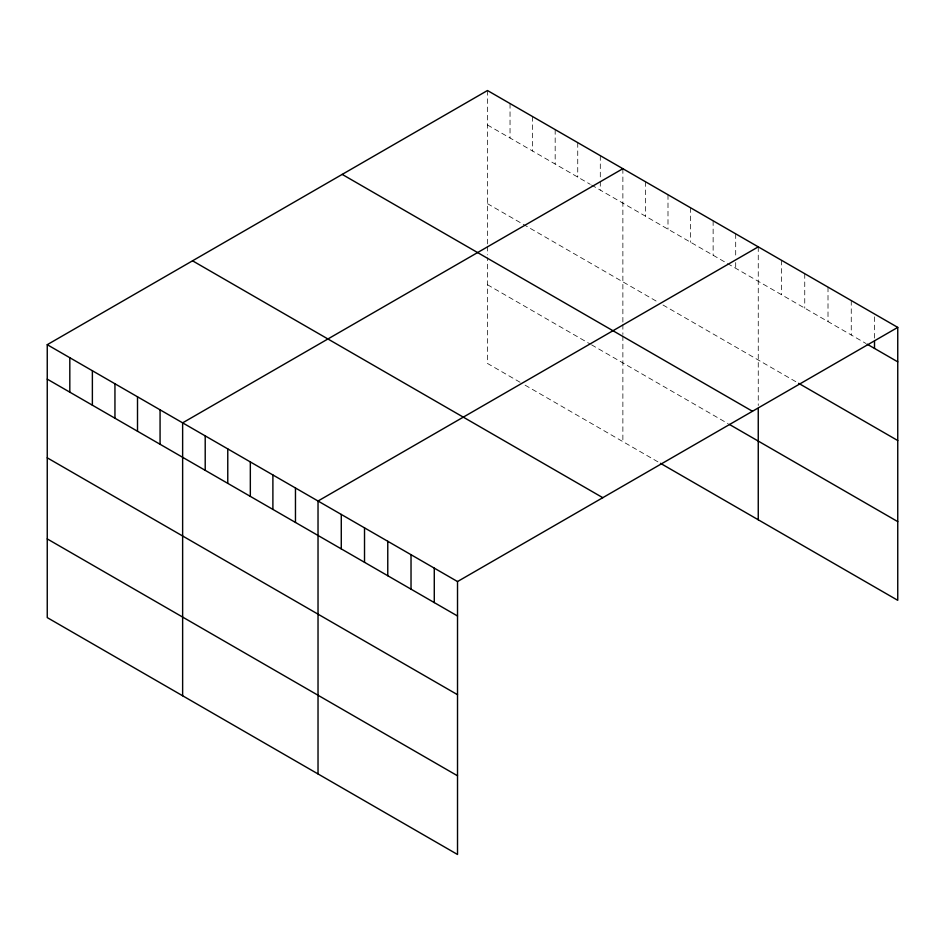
<?xml version="1.0" encoding="UTF-8"?>
<svg xmlns="http://www.w3.org/2000/svg" width="945" height="945" viewBox="0 0 945 945"><rect width="100%" height="100%" fill="white"/><g stroke="black" fill="none" stroke-linecap="round" stroke-linejoin="round"><path stroke-width="0.71" stroke-dasharray="4.72 3.54" d="M487.478 124.976L590.271 184.322M591.535 185.043L865.939 343.472M487.478 203.671L657.968 302.105M662.988 304.999L797.415 382.607M487.478 284.752L590.271 344.098M591.535 344.819L728.17 423.714M520.069 382.264L487.478 363.447L487.478 257.725M525.089 385.158L659.22 462.601M874.503 316.835L874.503 338.369M851.256 300.545L851.256 334.991M828.009 287.126L828.009 321.572M804.75 273.696L804.75 308.153M781.503 260.277L781.503 294.734M758.256 246.858L758.256 405.523M735.694 233.828L735.694 256.792M735.694 262.533L735.694 268.274M713.132 220.799L713.132 255.256M690.559 207.77L690.559 242.227M667.997 194.741L667.997 229.198M645.435 181.712L645.435 216.169M622.873 168.694L622.873 323.084M622.873 324.513L622.873 334.471M622.873 335.888L622.873 441.61M600.299 155.665L600.299 180.07M600.299 181.499L600.299 190.11M577.738 142.636L577.738 177.081M555.176 129.607L555.176 164.052M532.614 116.578L532.614 151.035M510.04 103.548L510.04 138.005M487.478 90.519L487.478 244.92M487.478 246.338L487.478 254.878"/><path stroke-width="1.42" d="M897.75 327.395L457.522 581.553L457.522 854.481L47.25 617.605L47.25 344.689L487.478 90.519L897.75 327.395L897.75 600.311L660.472 463.322M622.873 168.694L182.633 422.852L182.633 695.78M758.256 246.858L318.028 501.015L318.028 773.943M867.156 344.181L897.75 361.84M798.643 383.316L897.75 440.535M342.208 174.4L752.468 411.264M729.422 424.435L897.75 521.616M192.532 260.808L602.792 497.684M47.25 344.689L457.522 581.553M47.25 379.134L457.522 616.01M47.25 457.829L457.522 694.705M47.25 538.91L457.522 775.786M874.503 341.239L874.503 348.421M758.256 408.37L758.256 519.774M434.275 568.134L434.275 602.579M411.028 554.715L411.028 589.16M387.769 541.284L387.769 575.741M364.522 527.865L364.522 562.31M341.275 514.446L341.275 548.891M295.466 487.998L295.466 522.443M272.892 474.969L272.892 509.414M250.33 461.94L250.33 496.385M227.769 448.91L227.769 483.356M205.207 435.881L205.207 470.338M160.071 409.823L160.071 444.28M137.509 396.794L137.509 431.251M114.947 383.776L114.947 418.222M92.374 370.747L92.374 405.192M69.812 357.718L69.812 392.163"/></g></svg>
